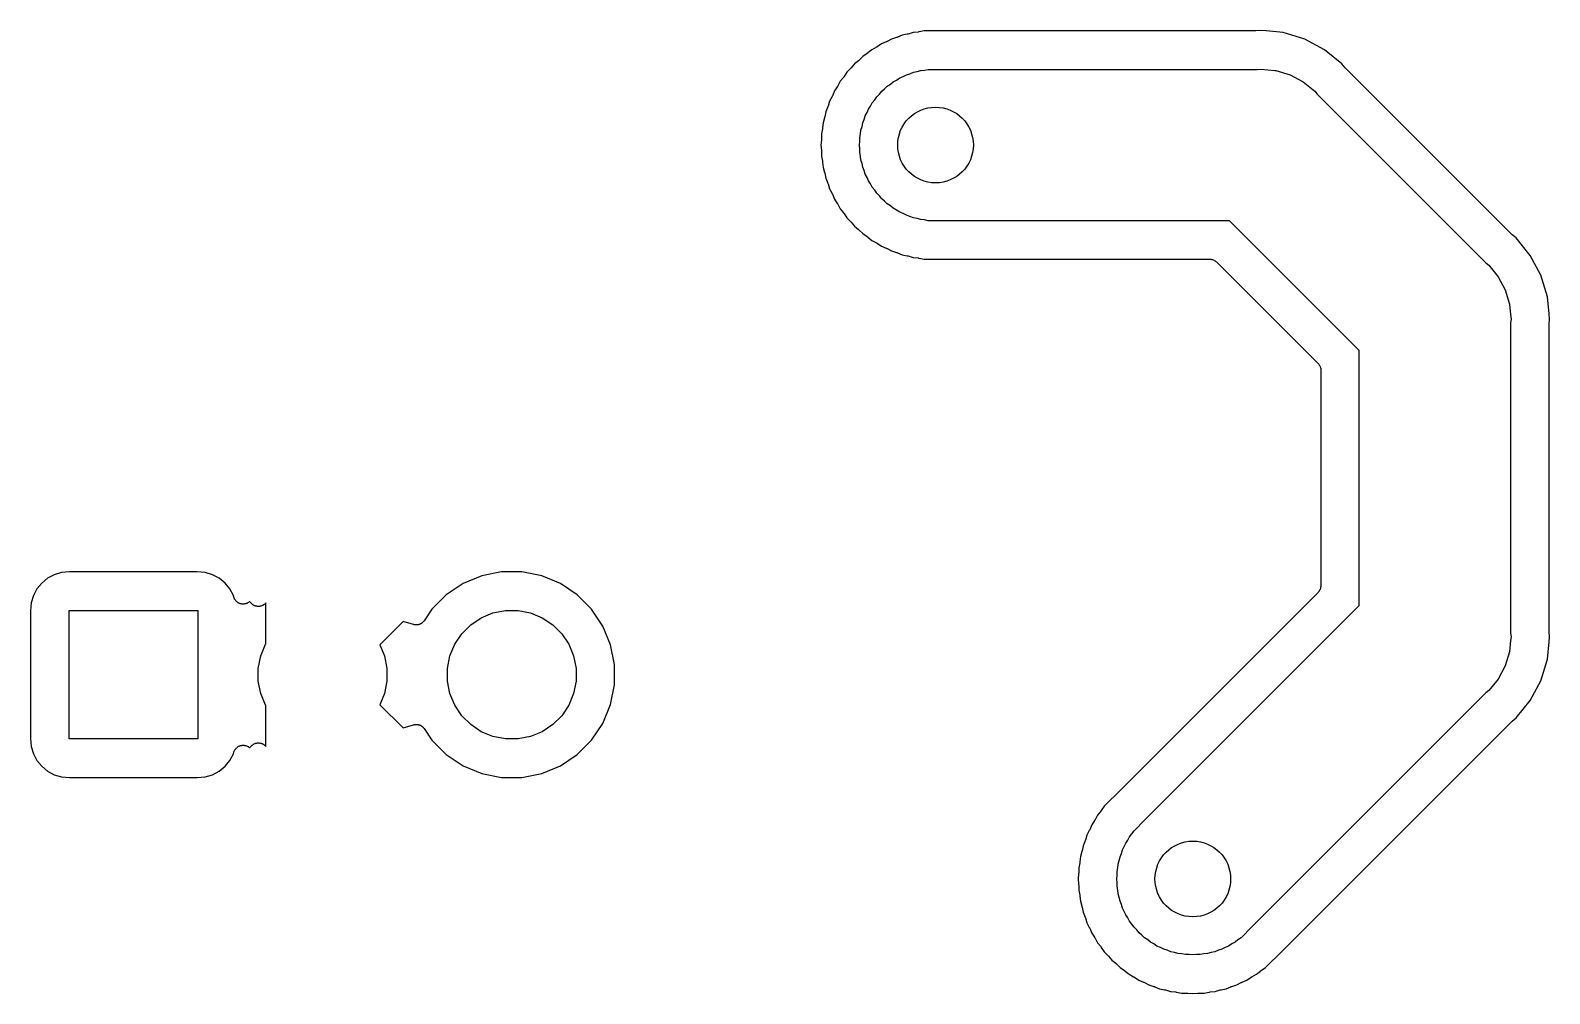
# Model space of a CAD drawing. Extents: x 60.5 to 144.4, y -115.5 to -60.5.
# Drawn here: x 82.74 to 102.81, y -99.22 to -86.48 of the extents above; entities that cross this region are included whole.
import ezdxf

# ---------------------------------------------------------------- set-up
doc = ezdxf.new("R2010")
doc.units = 0
doc.header["$MEASUREMENT"] = 0
doc.layers.add('BLACK', color=7, linetype='CONTINUOUS')

msp = doc.modelspace()

# ---------------------------------------------------------------- linework, layer by layer
at = {"layer": 'BLACK', "linetype": 'CONTINUOUS'}
for p, q in [((94.4044, -86.5138), (94.3391, -86.5336)), ((94.4723, -86.5071), (94.4044, -86.5138)), ((94.4775, -86.5061), (94.4723, -86.5071)), ((94.4828, -86.5056), (94.4775, -86.5061)), ((94.4846, -86.5053), (94.4828, -86.5056)), ((94.5515, -86.492), (94.4846, -86.5053)), ((98.9197, -86.492), (94.5515, -86.492)), ((98.925, -86.4915), (98.9197, -86.492)), ((98.9304, -86.4915), (98.925, -86.4915)), ((98.9321, -86.4914), (98.9304, -86.4915)), ((99, -86.4847), (98.9321, -86.4914)), ((99.0679, -86.4914), (99, -86.4847)), ((99.2956, -86.5138), (99.0679, -86.4914)), ((99.0679, -86.4914), (99.0679, -86.4914)), ((99.5799, -86.6), (99.2956, -86.5138)), ((93.9183, -86.7079), (93.8581, -86.7401)), ((93.9227, -86.705), (93.9183, -86.7079)), ((93.9275, -86.7025), (93.9227, -86.705)), ((93.929, -86.7015), (93.9275, -86.7025)), ((93.9857, -86.6636), (93.929, -86.7015)), ((94.0487, -86.6375), (93.9857, -86.6636)), ((94.0534, -86.635), (94.0487, -86.6375)), ((94.0584, -86.633), (94.0534, -86.635)), ((94.06, -86.6322), (94.0584, -86.633)), ((94.1201, -86.6), (94.06, -86.6322)), ((94.1854, -86.5803), (94.1201, -86.6)), ((94.1903, -86.5782), (94.1854, -86.5803)), ((94.1955, -86.5767), (94.1903, -86.5782)), ((94.1971, -86.5761), (94.1955, -86.5767)), ((94.2601, -86.55), (94.1971, -86.5761)), ((94.327, -86.5366), (94.2601, -86.55)), ((94.3321, -86.5351), (94.327, -86.5366)), ((94.3374, -86.5341), (94.3321, -86.5351)), ((94.3391, -86.5336), (94.3374, -86.5341)), ((99.8419, -86.7401), (99.5799, -86.6)), ((93.6285, -86.9285), (93.5853, -86.9812)), ((93.6812, -86.8853), (93.6285, -86.9285)), ((93.685, -86.8815), (93.6812, -86.8853)), ((93.6892, -86.8781), (93.685, -86.8815)), ((93.6905, -86.8769), (93.6892, -86.8781)), ((93.7387, -86.8287), (93.6905, -86.8769)), ((93.7954, -86.7908), (93.7387, -86.8287)), ((93.7995, -86.7874), (93.7954, -86.7908)), ((93.804, -86.7845), (93.7995, -86.7874)), ((93.8054, -86.7833), (93.804, -86.7845)), ((93.8581, -86.7401), (93.8054, -86.7833)), ((100.071, -86.9285), (99.8419, -86.7401)), ((100.115, -86.9813), (100.071, -86.9285)), ((93.4833, -87.1054), (93.4401, -87.1581)), ((93.4863, -87.101), (93.4833, -87.1054)), ((93.4898, -87.0969), (93.4863, -87.101)), ((93.4908, -87.0954), (93.4898, -87.0969)), ((93.5287, -87.0387), (93.4908, -87.0954)), ((93.5769, -86.9905), (93.5287, -87.0387)), ((93.5803, -86.9863), (93.5769, -86.9905)), ((93.5841, -86.9826), (93.5803, -86.9863)), ((93.5853, -86.9812), (93.5841, -86.9826)), ((94.1853, -87.1412), (94.2263, -87.1138)), ((94.2263, -87.1138), (94.2719, -87.0949)), ((94.2719, -87.0949), (94.3155, -87.0717)), ((94.3155, -87.0717), (94.3627, -87.0573)), ((94.3627, -87.0573), (94.4083, -87.0384)), ((94.4083, -87.0384), (94.4567, -87.0288)), ((94.4567, -87.0288), (94.504, -87.0145)), ((94.504, -87.0145), (94.5531, -87.0096)), ((94.5531, -87.0096), (94.6015, -87)), ((94.6015, -87), (98.9509, -87)), ((98.9509, -87), (99, -86.9952)), ((99, -86.9952), (99.1853, -87.0134)), ((99.1853, -87.0134), (99.196, -87.0145)), ((99.196, -87.0145), (99.3845, -87.0717)), ((99.3845, -87.0717), (99.5583, -87.1645)), ((100.119, -86.985), (100.115, -86.9813)), ((100.122, -86.9892), (100.119, -86.985)), ((100.123, -86.9905), (100.122, -86.9892)), ((102.31, -89.1769), (100.123, -86.9905)), ((93.3636, -87.2857), (93.3375, -87.3487)), ((93.4015, -87.229), (93.3636, -87.2857)), ((93.404, -87.2243), (93.4015, -87.229)), ((93.4071, -87.2199), (93.404, -87.2243)), ((93.4079, -87.2183), (93.4071, -87.2199)), ((93.4401, -87.1581), (93.4079, -87.2183)), ((93.9232, -87.3625), (93.9582, -87.3276)), ((93.9582, -87.3276), (93.9895, -87.2895)), ((93.9895, -87.2895), (94.0276, -87.2582)), ((94.0276, -87.2582), (94.0625, -87.2232)), ((94.0625, -87.2232), (94.1036, -87.1958)), ((94.1036, -87.1958), (94.1417, -87.1645)), ((94.1417, -87.1645), (94.1853, -87.1412)), ((99.5583, -87.1645), (99.7105, -87.2895)), ((99.7105, -87.2895), (99.7418, -87.3276)), ((99.7418, -87.3276), (101.972, -89.5582)), ((93.2761, -87.4971), (93.25, -87.5601)), ((93.2776, -87.492), (93.2761, -87.4971)), ((93.2797, -87.4871), (93.2776, -87.492)), ((93.2803, -87.4854), (93.2797, -87.4871)), ((93.3, -87.4201), (93.2803, -87.4854)), ((93.3322, -87.36), (93.3, -87.4201)), ((93.3342, -87.355), (93.3322, -87.36)), ((93.3368, -87.3503), (93.3342, -87.355)), ((93.3375, -87.3487), (93.3368, -87.3503)), ((93.7949, -87.5719), (93.8138, -87.5263)), ((93.8138, -87.5263), (93.8412, -87.4853)), ((93.8412, -87.4853), (93.8645, -87.4417)), ((93.8645, -87.4417), (93.8958, -87.4036)), ((93.8958, -87.4036), (93.9232, -87.3625)), ((93.2138, -87.7044), (93.2071, -87.7723)), ((93.2336, -87.6391), (93.2138, -87.7044)), ((93.2347, -87.6339), (93.2336, -87.6391)), ((93.2363, -87.6288), (93.2347, -87.6339)), ((93.2366, -87.627), (93.2363, -87.6288)), ((93.25, -87.5601), (93.2366, -87.627)), ((93.7288, -87.7567), (93.7384, -87.7083)), ((93.7384, -87.7083), (93.7573, -87.6627)), ((93.7573, -87.6627), (93.7717, -87.6155)), ((93.7717, -87.6155), (93.7949, -87.5719)), ((93.1914, -87.9321), (93.1847, -88)), ((93.192, -87.9215), (93.1914, -87.9268)), ((93.1914, -87.9268), (93.1914, -87.9321)), ((93.2053, -87.7846), (93.192, -87.8515)), ((93.192, -87.8515), (93.192, -87.9197)), ((93.192, -87.9197), (93.192, -87.9215)), ((93.2058, -87.7793), (93.2053, -87.7846)), ((93.2069, -87.774), (93.2058, -87.7793)), ((93.2071, -87.7723), (93.2069, -87.774)), ((93.7, -87.9015), (93.7096, -87.8531)), ((93.7, -87.9509), (93.7, -87.9015)), ((93.7096, -87.8531), (93.7145, -87.804)), ((93.7145, -87.804), (93.7288, -87.7567)), ((93.1847, -88), (93.1914, -88.0679)), ((93.1914, -88.0679), (93.1915, -88.0696)), ((93.1915, -88.0696), (93.1915, -88.075)), ((93.1915, -88.075), (93.192, -88.0803)), ((93.192, -88.0803), (93.192, -88.1485)), ((93.6952, -88), (93.7, -87.9509)), ((93.7, -88.0491), (93.6952, -88)), ((93.7, -88.0985), (93.7, -88.0491)), ((93.7096, -88.1469), (93.7, -88.0985)), ((93.192, -88.1485), (93.2053, -88.2154)), ((93.2053, -88.2154), (93.2056, -88.2172)), ((93.2056, -88.2172), (93.2061, -88.2225)), ((93.2061, -88.2225), (93.2071, -88.2277)), ((93.2071, -88.2277), (93.2138, -88.2956)), ((93.2138, -88.2956), (93.2336, -88.3609)), ((93.7145, -88.196), (93.7096, -88.1469)), ((93.7288, -88.2433), (93.7145, -88.196)), ((93.7384, -88.2917), (93.7288, -88.2433)), ((93.7573, -88.3373), (93.7384, -88.2917)), ((93.2336, -88.3609), (93.2341, -88.3626)), ((93.2341, -88.3626), (93.2351, -88.3678)), ((93.2351, -88.3678), (93.2366, -88.373)), ((93.2366, -88.373), (93.25, -88.4399)), ((93.25, -88.4399), (93.2761, -88.5029)), ((93.2761, -88.5029), (93.2767, -88.5045)), ((93.2767, -88.5045), (93.2782, -88.5097)), ((93.2782, -88.5097), (93.2803, -88.5146)), ((93.2803, -88.5146), (93.3, -88.5799)), ((93.7717, -88.3845), (93.7573, -88.3373)), ((93.7949, -88.4281), (93.7717, -88.3845)), ((93.8138, -88.4737), (93.7949, -88.4281)), ((93.8412, -88.5147), (93.8138, -88.4737)), ((93.8645, -88.5583), (93.8412, -88.5147)), ((93.3, -88.5799), (93.3322, -88.64)), ((93.3322, -88.64), (93.333, -88.6416)), ((93.333, -88.6416), (93.335, -88.6466)), ((93.335, -88.6466), (93.3375, -88.6513)), ((93.3375, -88.6513), (93.3636, -88.7143)), ((93.3636, -88.7143), (93.4015, -88.771)), ((93.8958, -88.5964), (93.8645, -88.5583)), ((93.9232, -88.6375), (93.8958, -88.5964)), ((93.9582, -88.6724), (93.9232, -88.6375)), ((93.9895, -88.7105), (93.9582, -88.6724)), ((94.0276, -88.7418), (93.9895, -88.7105)), ((93.4015, -88.771), (93.4025, -88.7725)), ((93.4025, -88.7725), (93.405, -88.7773)), ((93.405, -88.7773), (93.4079, -88.7817)), ((93.4079, -88.7817), (93.4401, -88.8419)), ((93.4401, -88.8419), (93.4833, -88.8946)), ((93.4833, -88.8946), (93.4845, -88.896)), ((93.4845, -88.896), (93.4874, -88.9005)), ((93.4874, -88.9005), (93.4908, -88.9046)), ((93.4908, -88.9046), (93.5287, -88.9613)), ((94.0625, -88.7768), (94.0276, -88.7418)), ((94.1036, -88.8042), (94.0625, -88.7768)), ((94.1417, -88.8355), (94.1036, -88.8042)), ((94.1853, -88.8588), (94.1417, -88.8355)), ((94.2263, -88.8862), (94.1853, -88.8588)), ((94.2719, -88.9051), (94.2263, -88.8862)), ((94.3155, -88.9283), (94.2719, -88.9051)), ((94.3627, -88.9427), (94.3155, -88.9283)), ((93.5287, -88.9613), (93.5769, -89.0095)), ((93.5769, -89.0095), (93.5781, -89.0108)), ((93.5781, -89.0108), (93.5815, -89.015)), ((93.5815, -89.015), (93.5853, -89.0188)), ((93.5853, -89.0188), (93.6285, -89.0715)), ((93.6285, -89.0715), (93.6812, -89.1147)), ((93.6812, -89.1147), (93.6826, -89.1159)), ((93.6826, -89.1159), (93.6863, -89.1197)), ((93.6863, -89.1197), (93.6905, -89.1231)), ((93.6905, -89.1231), (93.7387, -89.1713)), ((94.4083, -88.9616), (94.3627, -88.9427)), ((94.4567, -88.9712), (94.4083, -88.9616)), ((94.504, -88.9855), (94.4567, -88.9712)), ((94.5531, -88.9904), (94.504, -88.9855)), ((94.6015, -89), (94.5531, -88.9904)), ((98.5858, -89), (94.6015, -89)), ((100.3, -90.7142), (98.5858, -89)), ((93.7387, -89.1713), (93.7954, -89.2092)), ((93.7954, -89.2092), (93.7969, -89.2102)), ((93.7969, -89.2102), (93.801, -89.2137)), ((93.801, -89.2137), (93.8054, -89.2167)), ((93.8054, -89.2167), (93.8581, -89.2599)), ((93.8581, -89.2599), (93.9183, -89.2921)), ((93.9183, -89.2921), (93.9199, -89.2929)), ((93.9199, -89.2929), (93.9243, -89.296)), ((93.9243, -89.296), (93.929, -89.2985)), ((93.929, -89.2985), (93.9857, -89.3364)), ((93.9857, -89.3364), (94.0487, -89.3625)), ((102.314, -89.1803), (102.31, -89.1769)), ((102.317, -89.1841), (102.314, -89.1803)), ((102.319, -89.1853), (102.317, -89.1841)), ((102.371, -89.2285), (102.319, -89.1853)), ((102.56, -89.4581), (102.371, -89.2285)), ((94.0487, -89.3625), (94.0503, -89.3632)), ((94.0503, -89.3632), (94.055, -89.3658)), ((94.055, -89.3658), (94.06, -89.3678)), ((94.06, -89.3678), (94.1201, -89.4)), ((94.1201, -89.4), (94.1854, -89.4197)), ((94.1854, -89.4197), (94.1871, -89.4203)), ((94.1871, -89.4203), (94.192, -89.4224)), ((94.192, -89.4224), (94.1971, -89.4239)), ((94.1971, -89.4239), (94.2601, -89.45)), ((94.2601, -89.45), (94.327, -89.4634)), ((94.327, -89.4634), (94.3288, -89.4637)), ((94.3288, -89.4637), (94.3339, -89.4653)), ((94.3339, -89.4653), (94.3391, -89.4664)), ((94.3391, -89.4664), (94.4044, -89.4862)), ((94.4044, -89.4862), (94.4723, -89.4929)), ((94.4723, -89.4929), (94.474, -89.4931)), ((94.474, -89.4931), (94.4793, -89.4942)), ((94.4793, -89.4942), (94.4846, -89.4947)), ((94.4846, -89.4947), (94.5515, -89.508)), ((94.5515, -89.508), (98.3228, -89.508)), ((98.3228, -89.508), (98.3232, -89.508)), ((98.3232, -89.508), (98.3232, -89.508)), ((98.3232, -89.508), (98.3232, -89.508)), ((98.3232, -89.508), (98.3245, -89.508)), ((98.3245, -89.508), (98.3362, -89.5093)), ((98.3362, -89.5093), (98.3479, -89.5105)), ((98.3479, -89.5105), (98.3485, -89.5107)), ((98.3485, -89.5107), (98.3492, -89.5108)), ((98.3492, -89.5108), (98.3604, -89.5143)), ((98.3604, -89.5143), (98.3716, -89.5178)), ((98.3716, -89.5178), (98.3722, -89.5181)), ((98.3722, -89.5181), (98.3728, -89.5183)), ((98.3728, -89.5183), (98.3831, -89.5239)), ((98.3831, -89.5239), (98.3934, -89.5295)), ((98.3934, -89.5295), (98.3939, -89.5299)), ((98.3939, -89.5299), (98.3945, -89.5302)), ((98.3945, -89.5302), (98.4035, -89.5377)), ((98.4035, -89.5377), (98.4126, -89.5452)), ((102.7, -89.7201), (102.56, -89.4581)), ((98.4126, -89.5452), (99.7548, -90.8874)), ((101.972, -89.5582), (102.011, -89.5895)), ((102.011, -89.5895), (102.135, -89.7417)), ((102.786, -90.0044), (102.7, -89.7201)), ((102.135, -89.7417), (102.228, -89.9155)), ((102.228, -89.9155), (102.286, -90.104)), ((102.286, -90.104), (102.299, -90.2383)), ((102.809, -90.2321), (102.786, -90.0044)), ((102.299, -90.2383), (102.305, -90.3)), ((102.305, -90.3), (102.3, -90.3491)), ((102.815, -90.3), (102.809, -90.2321)), ((102.809, -90.3679), (102.815, -90.3)), ((102.3, -90.3491), (102.3, -94.4509)), ((102.808, -90.3785), (102.809, -90.3732)), ((102.808, -90.3803), (102.808, -90.3785)), ((102.808, -94.4197), (102.808, -90.3803)), ((102.809, -90.3732), (102.809, -90.3679)), ((100.3, -94.0858), (100.3, -90.7142)), ((99.7548, -90.8874), (99.7551, -90.8877)), ((99.7551, -90.8877), (99.7551, -90.8878)), ((99.7551, -90.8878), (99.7551, -90.8878)), ((99.7551, -90.8878), (99.756, -90.8887)), ((99.756, -90.8887), (99.7634, -90.8979)), ((99.7634, -90.8979), (99.7708, -90.907)), ((99.7708, -90.907), (99.7711, -90.9076)), ((99.7711, -90.9076), (99.7715, -90.9081)), ((99.7715, -90.9081), (99.7769, -90.9185)), ((99.7769, -90.9185), (99.7824, -90.9288)), ((99.7824, -90.9288), (99.7826, -90.9295)), ((99.7826, -90.9295), (99.7829, -90.9301)), ((99.7829, -90.9301), (99.7862, -90.9413)), ((99.7862, -90.9413), (99.7896, -90.9526)), ((99.7896, -90.9526), (99.7896, -90.9532)), ((99.7896, -90.9532), (99.7898, -90.9539)), ((99.7898, -90.9539), (99.7909, -90.9655)), ((99.7909, -90.9655), (99.792, -90.9772)), ((99.792, -90.9772), (99.792, -93.8228)), ((82.9664, -93.7256), (82.8891, -93.7891)), ((83.0547, -93.6784), (82.9664, -93.7256)), ((83.1504, -93.6494), (83.0547, -93.6784)), ((83.2562, -93.6389), (83.1504, -93.6494)), ((84.9438, -93.6389), (83.2562, -93.6389)), ((85.0496, -93.6493), (84.9438, -93.6389)), ((85.1453, -93.6784), (85.0496, -93.6493)), ((85.2336, -93.7256), (85.1453, -93.6784)), ((85.3109, -93.7891), (85.2336, -93.7256)), ((88.7039, -93.6942), (88.4567, -93.7966)), ((88.9663, -93.642), (88.7039, -93.6942)), ((89.2338, -93.642), (88.9663, -93.642)), ((89.4961, -93.6942), (89.2338, -93.642)), ((89.7433, -93.7966), (89.4961, -93.6942)), ((82.7784, -93.9547), (82.7493, -94.0504)), ((82.8256, -93.8664), (82.7784, -93.9547)), ((82.8891, -93.7891), (82.8256, -93.8664)), ((85.3744, -93.8664), (85.3109, -93.7891)), ((85.4216, -93.9547), (85.3744, -93.8664)), ((85.4285, -93.9774), (85.4216, -93.9547)), ((88.2343, -93.9452), (88.0452, -94.1343)), ((88.4567, -93.7966), (88.2343, -93.9452)), ((89.9657, -93.9452), (89.7433, -93.7966)), ((90.1548, -94.1343), (89.9657, -93.9452)), ((99.7548, -93.9126), (97.1476, -96.5198)), ((99.7622, -93.9035), (99.7548, -93.9126)), ((99.7698, -93.8945), (99.7622, -93.9035)), ((99.7701, -93.8939), (99.7698, -93.8945)), ((99.7705, -93.8934), (99.7701, -93.8939)), ((99.7761, -93.8831), (99.7705, -93.8934)), ((99.7817, -93.8728), (99.7761, -93.8831)), ((99.7819, -93.8722), (99.7817, -93.8728)), ((99.7822, -93.8716), (99.7819, -93.8722)), ((99.7857, -93.8603), (99.7822, -93.8716)), ((99.7892, -93.8492), (99.7857, -93.8603)), ((99.7893, -93.8485), (99.7892, -93.8492)), ((99.7895, -93.8479), (99.7893, -93.8485)), ((99.7907, -93.8362), (99.7895, -93.8479)), ((99.792, -93.8245), (99.7907, -93.8362)), ((99.792, -93.8228), (99.792, -93.8232)), ((99.792, -93.8232), (99.792, -93.8232)), ((99.792, -93.8232), (99.792, -93.8232)), ((99.792, -93.8232), (99.792, -93.8245)), ((82.7493, -94.0504), (82.7389, -94.1562)), ((82.7389, -94.1562), (82.7389, -95.8438)), ((83.25, -95.85), (83.25, -94.15)), ((83.25, -94.15), (84.95, -94.15)), ((84.95, -94.15), (84.95, -95.85)), ((85.4308, -93.9829), (85.4285, -93.9774)), ((85.4325, -93.9885), (85.4308, -93.9829)), ((85.4355, -93.9943), (85.4325, -93.9885)), ((85.438, -94.0003), (85.4355, -93.9943)), ((85.4413, -94.0052), (85.438, -94.0003)), ((85.444, -94.0105), (85.4413, -94.0052)), ((85.4481, -94.0155), (85.444, -94.0105)), ((85.4517, -94.021), (85.4481, -94.0155)), ((85.4559, -94.0251), (85.4517, -94.021)), ((85.4596, -94.0297), (85.4559, -94.0251)), ((85.4646, -94.0339), (85.4596, -94.0297)), ((85.4692, -94.0385), (85.4646, -94.0339)), ((85.4741, -94.0418), (85.4692, -94.0385)), ((85.4787, -94.0456), (85.4741, -94.0418)), ((85.4844, -94.0487), (85.4787, -94.0456)), ((85.4898, -94.0524), (85.4844, -94.0487)), ((85.4952, -94.0546), (85.4898, -94.0524)), ((85.5004, -94.0575), (85.4952, -94.0546)), ((85.5066, -94.0594), (85.5004, -94.0575)), ((85.5126, -94.0619), (85.5066, -94.0594)), ((85.5184, -94.0631), (85.5126, -94.0619)), ((85.5241, -94.0649), (85.5184, -94.0631)), ((85.5305, -94.0656), (85.5241, -94.0649)), ((85.5369, -94.0669), (85.5305, -94.0656)), ((85.5428, -94.0669), (85.5369, -94.0669)), ((85.5487, -94.0676), (85.5428, -94.0669)), ((85.5552, -94.067), (85.5487, -94.0676)), ((85.5617, -94.067), (85.5552, -94.067)), ((85.5675, -94.0659), (85.5617, -94.067)), ((85.5734, -94.0654), (85.5675, -94.0659)), ((85.5797, -94.0636), (85.5734, -94.0654)), ((85.5861, -94.0623), (85.5797, -94.0636)), ((85.5915, -94.0601), (85.5861, -94.0623)), ((85.5972, -94.0585), (85.5915, -94.0601)), ((85.603, -94.0555), (85.5972, -94.0585)), ((85.609, -94.053), (85.603, -94.0555)), ((85.614, -94.0498), (85.609, -94.053)), ((85.6192, -94.0471), (85.614, -94.0498)), ((85.6243, -94.043), (85.6192, -94.0471)), ((85.6297, -94.0394), (85.6243, -94.043)), ((85.634, -94.0353), (85.6297, -94.0394)), ((85.6347, -94.0347), (85.634, -94.0353)), ((85.6614, -94.0614), (85.6347, -94.0347)), ((85.6656, -94.0648), (85.6614, -94.0614)), ((85.6694, -94.0687), (85.6656, -94.0648)), ((85.6752, -94.0727), (85.6694, -94.0687)), ((85.6806, -94.0771), (85.6752, -94.0727)), ((85.6853, -94.0797), (85.6806, -94.0771)), ((85.6898, -94.0828), (85.6853, -94.0797)), ((85.6962, -94.0855), (85.6898, -94.0828)), ((85.7024, -94.0888), (85.6962, -94.0855)), ((85.7076, -94.0904), (85.7024, -94.0888)), ((85.7126, -94.0926), (85.7076, -94.0904)), ((85.7194, -94.0941), (85.7126, -94.0926)), ((85.7261, -94.0961), (85.7194, -94.0941)), ((85.7315, -94.0966), (85.7261, -94.0961)), ((85.7368, -94.0978), (85.7315, -94.0966)), ((85.7438, -94.0979), (85.7368, -94.0978)), ((85.7508, -94.0986), (85.7438, -94.0979)), ((85.7562, -94.0981), (85.7508, -94.0986)), ((85.7616, -94.0982), (85.7562, -94.0981)), ((85.7685, -94.0969), (85.7616, -94.0982)), ((85.7754, -94.0963), (85.7685, -94.0969)), ((85.7806, -94.0947), (85.7754, -94.0963)), ((85.786, -94.0937), (85.7806, -94.0947)), ((85.7925, -94.0912), (85.786, -94.0937)), ((85.7992, -94.0892), (85.7925, -94.0912)), ((85.804, -94.0867), (85.7992, -94.0892)), ((85.809, -94.0847), (85.804, -94.0867)), ((85.8149, -94.0809), (85.809, -94.0847)), ((85.8211, -94.0776), (85.8149, -94.0809)), ((85.8253, -94.0742), (85.8211, -94.0776)), ((85.8299, -94.0713), (85.8253, -94.0742)), ((85.8349, -94.0664), (85.8299, -94.0713)), ((85.8404, -94.062), (85.8349, -94.0664)), ((85.8439, -94.0579), (85.8404, -94.062)), ((85.8478, -94.0541), (85.8439, -94.0579)), ((85.85, -94.0509), (85.8478, -94.0541)), ((85.85, -94.5925), (85.85, -94.0509)), ((88.0452, -94.1343), (87.9432, -94.287)), ((88.8521, -94.1827), (89.0163, -94.15)), ((89.0163, -94.15), (89.1837, -94.15)), ((89.1837, -94.15), (89.3479, -94.1827)), ((90.3034, -94.3567), (90.1548, -94.1343)), ((97.4625, -96.9232), (100.3, -94.0858)), ((87.6639, -94.2953), (87.3558, -94.6034)), ((87.7998, -94.3377), (87.6639, -94.2953)), ((87.8058, -94.3389), (87.7998, -94.3377)), ((87.8117, -94.3407), (87.8058, -94.3389)), ((87.8179, -94.3414), (87.8117, -94.3407)), ((87.8241, -94.3427), (87.8179, -94.3414)), ((87.8302, -94.3427), (87.8241, -94.3427)), ((87.8364, -94.3434), (87.8302, -94.3427)), ((87.8426, -94.3429), (87.8364, -94.3434)), ((87.8488, -94.3429), (87.8426, -94.3429)), ((87.8549, -94.3418), (87.8488, -94.3429)), ((87.8611, -94.3412), (87.8549, -94.3418)), ((87.8671, -94.3395), (87.8611, -94.3412)), ((87.8732, -94.3383), (87.8671, -94.3395)), ((87.8789, -94.336), (87.8732, -94.3383)), ((87.8849, -94.3343), (87.8789, -94.336)), ((87.8904, -94.3314), (87.8849, -94.3343)), ((87.8962, -94.3291), (87.8904, -94.3314)), ((87.9014, -94.3257), (87.8962, -94.3291)), ((87.9068, -94.3229), (87.9014, -94.3257)), ((87.9117, -94.319), (87.9068, -94.3229)), ((87.917, -94.3155), (87.9117, -94.319)), ((87.9214, -94.3112), (87.917, -94.3155)), ((87.9262, -94.3074), (87.9214, -94.3112)), ((87.9302, -94.3026), (87.9262, -94.3074)), ((87.9347, -94.2982), (87.9302, -94.3026)), ((87.9382, -94.2932), (87.9347, -94.2982)), ((87.9422, -94.2884), (87.9382, -94.2932)), ((87.9432, -94.287), (87.9422, -94.2884)), ((88.4398, -94.4582), (88.5582, -94.3398)), ((88.5582, -94.3398), (88.6974, -94.2467)), ((88.6974, -94.2467), (88.8521, -94.1827)), ((89.3479, -94.1827), (89.5026, -94.2467)), ((89.5026, -94.2467), (89.6418, -94.3398)), ((89.6418, -94.3398), (89.7602, -94.4582)), ((90.4058, -94.6039), (90.3034, -94.3567)), ((88.3467, -94.5974), (88.4398, -94.4582)), ((89.7602, -94.4582), (89.8533, -94.5974)), ((102.3, -94.5491), (102.286, -94.696)), ((102.3, -94.4509), (102.305, -94.5)), ((102.305, -94.5), (102.3, -94.5491)), ((102.3, -94.5491), (102.3, -94.5491)), ((102.809, -94.425), (102.808, -94.4197)), ((102.808, -94.4304), (102.809, -94.425)), ((102.809, -94.4321), (102.808, -94.4304)), ((102.815, -94.5), (102.809, -94.4321)), ((102.809, -94.5679), (102.815, -94.5)), ((85.75, -94.9163), (85.7827, -94.7521)), ((85.7827, -94.7521), (85.8467, -94.5974)), ((85.8467, -94.5974), (85.85, -94.5925)), ((87.3558, -94.6034), (87.4173, -94.7521)), ((87.4173, -94.7521), (87.45, -94.9163)), ((88.25, -94.9163), (88.2827, -94.7521)), ((88.2827, -94.7521), (88.3467, -94.5974)), ((89.8533, -94.5974), (89.9173, -94.7521)), ((89.9173, -94.7521), (89.95, -94.9163)), ((90.458, -94.8662), (90.4058, -94.6039)), ((102.286, -94.696), (102.228, -94.8845)), ((102.786, -94.7956), (102.809, -94.5679)), ((102.809, -94.5679), (102.809, -94.5679)), ((85.75, -95.0837), (85.75, -94.9163)), ((87.45, -94.9163), (87.45, -95.0837)), ((88.25, -95.0837), (88.25, -94.9163)), ((89.95, -94.9163), (89.95, -95.0837)), ((90.458, -95.1337), (90.458, -94.8662)), ((102.228, -94.8845), (102.135, -95.0583)), ((102.7, -95.0799), (102.786, -94.7956)), ((85.7827, -95.2479), (85.75, -95.0837)), ((87.45, -95.0837), (87.4173, -95.2479)), ((88.2827, -95.2479), (88.25, -95.0837)), ((89.95, -95.0837), (89.9173, -95.2479)), ((90.4058, -95.3961), (90.458, -95.1337)), ((102.135, -95.0583), (102.011, -95.2105)), ((102.56, -95.3419), (102.7, -95.0799)), ((85.8467, -95.4026), (85.7827, -95.2479)), ((87.4173, -95.2479), (87.3558, -95.3966)), ((88.3467, -95.4026), (88.2827, -95.2479)), ((89.9173, -95.2479), (89.8533, -95.4026)), ((101.972, -95.2418), (98.8768, -98.3375)), ((102.011, -95.2105), (101.972, -95.2418)), ((102.371, -95.5715), (102.56, -95.3419)), ((85.85, -95.4075), (85.8467, -95.4026)), ((85.85, -95.9489), (85.85, -95.4075)), ((87.3558, -95.3966), (87.6639, -95.7047)), ((88.4398, -95.5418), (88.3467, -95.4026)), ((88.5582, -95.6602), (88.4398, -95.5418)), ((89.7602, -95.5418), (89.6418, -95.6602)), ((89.8533, -95.4026), (89.7602, -95.5418)), ((90.3034, -95.6433), (90.4058, -95.3961)), ((87.6639, -95.7047), (87.7998, -95.6623)), ((87.7998, -95.6623), (87.8015, -95.6618)), ((87.8015, -95.6618), (87.8075, -95.6607)), ((87.8075, -95.6607), (87.8135, -95.6589)), ((87.8135, -95.6589), (87.8197, -95.6583)), ((87.8197, -95.6583), (87.8258, -95.6571)), ((87.8258, -95.6571), (87.832, -95.6572)), ((87.832, -95.6572), (87.8381, -95.6566)), ((87.8381, -95.6566), (87.8444, -95.6572)), ((87.8444, -95.6572), (87.8506, -95.6573)), ((87.8506, -95.6573), (87.8567, -95.6585)), ((87.8567, -95.6585), (87.8628, -95.6591)), ((87.8628, -95.6591), (87.8688, -95.661)), ((87.8688, -95.661), (87.8749, -95.6622)), ((87.8749, -95.6622), (87.8806, -95.6646)), ((87.8806, -95.6646), (87.8865, -95.6664)), ((87.8865, -95.6664), (87.892, -95.6693)), ((87.892, -95.6693), (87.8978, -95.6718)), ((87.8978, -95.6718), (87.9029, -95.6752)), ((87.9029, -95.6752), (87.9083, -95.6781)), ((87.9083, -95.6781), (87.9132, -95.6821)), ((87.9132, -95.6821), (87.9183, -95.6856)), ((87.9183, -95.6856), (87.9227, -95.6899)), ((87.9227, -95.6899), (87.9275, -95.6939)), ((87.9275, -95.6939), (87.9314, -95.6987)), ((87.9314, -95.6987), (87.9358, -95.7031)), ((87.9358, -95.7031), (87.9393, -95.7083)), ((87.9393, -95.7083), (87.9432, -95.713)), ((87.9432, -95.713), (88.0452, -95.8657)), ((88.6974, -95.7533), (88.5582, -95.6602)), ((88.8521, -95.8173), (88.6974, -95.7533)), ((89.5026, -95.7533), (89.3479, -95.8173)), ((89.6418, -95.6602), (89.5026, -95.7533)), ((90.1548, -95.8657), (90.3034, -95.6433)), ((99.2802, -98.6524), (102.31, -95.6231)), ((102.31, -95.6231), (102.311, -95.6219)), ((102.311, -95.6219), (102.315, -95.6185)), ((102.315, -95.6185), (102.319, -95.6147)), ((102.319, -95.6147), (102.371, -95.5715)), ((82.7389, -95.8438), (82.7493, -95.9496)), ((82.7493, -95.9496), (82.7784, -96.0453)), ((84.95, -95.85), (83.25, -95.85)), ((85.4659, -95.9649), (85.4706, -95.9604)), ((85.4706, -95.9604), (85.4755, -95.9571)), ((85.4755, -95.9571), (85.4801, -95.9534)), ((85.4801, -95.9534), (85.4859, -95.9504)), ((85.4859, -95.9504), (85.4913, -95.9468)), ((85.4913, -95.9468), (85.4968, -95.9446)), ((85.4968, -95.9446), (85.5021, -95.9419)), ((85.5021, -95.9419), (85.5083, -95.94)), ((85.5083, -95.94), (85.5143, -95.9376)), ((85.5143, -95.9376), (85.5201, -95.9365)), ((85.5201, -95.9365), (85.5258, -95.9348)), ((85.5258, -95.9348), (85.5323, -95.9342)), ((85.5323, -95.9342), (85.5387, -95.9329)), ((85.5387, -95.9329), (85.5446, -95.933)), ((85.5446, -95.933), (85.5505, -95.9324)), ((85.5505, -95.9324), (85.557, -95.9331)), ((85.557, -95.9331), (85.5635, -95.9332)), ((85.5635, -95.9332), (85.5693, -95.9343)), ((85.5693, -95.9343), (85.5751, -95.9349)), ((85.5751, -95.9349), (85.5814, -95.9369)), ((85.5814, -95.9369), (85.5878, -95.9382)), ((85.5878, -95.9382), (85.5932, -95.9405)), ((85.5932, -95.9405), (85.5988, -95.9422)), ((85.5988, -95.9422), (85.6046, -95.9453)), ((85.6046, -95.9453), (85.6106, -95.9478)), ((85.6106, -95.9478), (85.6155, -95.9511)), ((85.6155, -95.9511), (85.6207, -95.9539)), ((85.6207, -95.9539), (85.6257, -95.958)), ((85.6257, -95.958), (85.6311, -95.9617)), ((85.6311, -95.9617), (85.6347, -95.9653)), ((85.6347, -95.9653), (85.6614, -95.9386)), ((85.6614, -95.9386), (85.6627, -95.9374)), ((85.6627, -95.9374), (85.6669, -95.934)), ((85.6669, -95.934), (85.6707, -95.9301)), ((85.6707, -95.9301), (85.6766, -95.9263)), ((85.6766, -95.9263), (85.682, -95.9219)), ((85.682, -95.9219), (85.6869, -95.9194)), ((85.6869, -95.9194), (85.6914, -95.9164)), ((85.6914, -95.9164), (85.6978, -95.9137)), ((85.6978, -95.9137), (85.704, -95.9105)), ((85.704, -95.9105), (85.7093, -95.909)), ((85.7093, -95.909), (85.7143, -95.9069)), ((85.7143, -95.9069), (85.7211, -95.9055)), ((85.7211, -95.9055), (85.7278, -95.9036)), ((85.7278, -95.9036), (85.7332, -95.9031)), ((85.7332, -95.9031), (85.7386, -95.902)), ((85.7386, -95.902), (85.7456, -95.902)), ((85.7456, -95.902), (85.7525, -95.9014)), ((85.7525, -95.9014), (85.7579, -95.902)), ((85.7579, -95.902), (85.7634, -95.902)), ((85.7634, -95.902), (85.7702, -95.9033)), ((85.7702, -95.9033), (85.7772, -95.9041)), ((85.7772, -95.9041), (85.7824, -95.9057)), ((85.7824, -95.9057), (85.7877, -95.9067)), ((85.7877, -95.9067), (85.7942, -95.9094)), ((85.7942, -95.9094), (85.8008, -95.9115)), ((85.8008, -95.9115), (85.8056, -95.9141)), ((85.8056, -95.9141), (85.8106, -95.9161)), ((85.8106, -95.9161), (85.8165, -95.92)), ((85.8165, -95.92), (85.8226, -95.9234)), ((85.8226, -95.9234), (85.8268, -95.9268)), ((85.8268, -95.9268), (85.8313, -95.9298)), ((85.8313, -95.9298), (85.8363, -95.9348)), ((85.8363, -95.9348), (85.8416, -95.9392)), ((85.8416, -95.9392), (85.845, -95.9434)), ((85.845, -95.9434), (85.8489, -95.9473)), ((85.8489, -95.9473), (85.85, -95.9489)), ((88.0452, -95.8657), (88.2343, -96.0548)), ((89.0163, -95.85), (88.8521, -95.8173)), ((89.1837, -95.85), (89.0163, -95.85)), ((89.3479, -95.8173), (89.1837, -95.85)), ((89.9657, -96.0548), (90.1548, -95.8657)), ((82.7784, -96.0453), (82.8256, -96.1336)), ((82.8256, -96.1336), (82.8891, -96.2109)), ((85.3109, -96.2109), (85.3744, -96.1336)), ((85.3744, -96.1336), (85.4216, -96.0453)), ((85.4216, -96.0453), (85.4285, -96.0226)), ((85.4285, -96.0226), (85.429, -96.0209)), ((85.429, -96.0209), (85.4314, -96.0155)), ((85.4314, -96.0155), (85.4331, -96.0098)), ((85.4331, -96.0098), (85.4363, -96.0041)), ((85.4363, -96.0041), (85.4388, -95.9981)), ((85.4388, -95.9981), (85.4422, -95.9932)), ((85.4422, -95.9932), (85.445, -95.9881)), ((85.445, -95.9881), (85.4492, -95.983)), ((85.4492, -95.983), (85.4529, -95.9777)), ((85.4529, -95.9777), (85.4571, -95.9736)), ((85.4571, -95.9736), (85.4609, -95.969)), ((85.4609, -95.969), (85.4659, -95.9649)), ((88.2343, -96.0548), (88.4567, -96.2034)), ((89.7433, -96.2034), (89.9657, -96.0548)), ((82.8891, -96.2109), (82.9664, -96.2744)), ((82.9664, -96.2744), (83.0547, -96.3216)), ((83.0547, -96.3216), (83.1504, -96.3506)), ((83.1504, -96.3506), (83.2562, -96.3611)), ((83.2562, -96.3611), (84.9438, -96.3611)), ((84.9438, -96.3611), (85.0496, -96.3507)), ((85.0496, -96.3507), (85.1453, -96.3216)), ((85.1453, -96.3216), (85.2336, -96.2744)), ((85.2336, -96.2744), (85.3109, -96.2109)), ((88.4567, -96.2034), (88.7039, -96.3058)), ((88.7039, -96.3058), (88.9663, -96.358)), ((88.9663, -96.358), (89.2338, -96.358)), ((89.2338, -96.358), (89.4961, -96.3058)), ((89.4961, -96.3058), (89.7433, -96.2034)), ((97.1475, -96.5199), (96.9287, -96.7387)), ((97.1476, -96.5198), (97.1475, -96.5199)), ((96.9287, -96.7387), (96.8908, -96.7954)), ((96.8015, -96.929), (96.7636, -96.9857)), ((96.804, -96.9243), (96.8015, -96.929)), ((96.8071, -96.9198), (96.804, -96.9243)), ((96.8079, -96.9183), (96.8071, -96.9198)), ((96.8401, -96.8581), (96.8079, -96.9183)), ((96.8833, -96.8054), (96.8401, -96.8581)), ((96.8863, -96.801), (96.8833, -96.8054)), ((96.8898, -96.7969), (96.8863, -96.801)), ((96.8908, -96.7954), (96.8898, -96.7969)), ((97.3232, -97.0625), (97.4625, -96.9232)), ((97.4625, -96.9232), (97.4625, -96.9232)), ((96.7, -97.1201), (96.6803, -97.1854)), ((96.7322, -97.06), (96.7, -97.1201)), ((96.7342, -97.055), (96.7322, -97.06)), ((96.7368, -97.0503), (96.7342, -97.055)), ((96.7375, -97.0487), (96.7368, -97.0503)), ((96.7636, -96.9857), (96.7375, -97.0487)), ((97.2413, -97.1853), (97.2645, -97.1417)), ((97.2645, -97.1417), (97.2958, -97.1036)), ((97.2958, -97.1036), (97.3232, -97.0625)), ((96.6336, -97.3391), (96.6138, -97.4044)), ((96.6347, -97.3339), (96.6336, -97.3391)), ((96.6363, -97.3288), (96.6347, -97.3339)), ((96.6366, -97.327), (96.6363, -97.3288)), ((96.65, -97.2601), (96.6366, -97.327)), ((96.6761, -97.1971), (96.65, -97.2601)), ((96.6776, -97.192), (96.6761, -97.1971)), ((96.6797, -97.1871), (96.6776, -97.192)), ((96.6803, -97.1854), (96.6797, -97.1871)), ((97.1384, -97.4083), (97.1573, -97.3627)), ((97.1573, -97.3627), (97.1717, -97.3155)), ((97.1717, -97.3155), (97.1949, -97.2719)), ((97.1949, -97.2719), (97.2138, -97.2263)), ((97.2138, -97.2263), (97.2413, -97.1853)), ((96.6053, -97.4846), (96.592, -97.5515)), ((96.592, -97.5515), (96.592, -97.6197)), ((96.6058, -97.4793), (96.6053, -97.4846)), ((96.6069, -97.474), (96.6058, -97.4793)), ((96.6071, -97.4722), (96.6069, -97.474)), ((96.6138, -97.4044), (96.6071, -97.4722)), ((97.1, -97.6015), (97.1096, -97.5531)), ((97.1096, -97.5531), (97.1145, -97.504)), ((97.1145, -97.504), (97.1288, -97.4567)), ((97.1288, -97.4567), (97.1384, -97.4083)), ((96.5914, -97.6321), (96.5847, -97.7)), ((96.5847, -97.7), (96.5914, -97.7679)), ((96.592, -97.6215), (96.5914, -97.6268)), ((96.5914, -97.6268), (96.5914, -97.6321)), ((96.5914, -97.7679), (96.5915, -97.7696)), ((96.5915, -97.7696), (96.5915, -97.775)), ((96.592, -97.6197), (96.592, -97.6215)), ((97.0952, -97.7), (97.1, -97.6509)), ((97.1, -97.7491), (97.0952, -97.7)), ((97.1, -97.6509), (97.1, -97.6015)), ((97.1, -97.7985), (97.1, -97.7491)), ((96.5915, -97.775), (96.592, -97.7803)), ((96.592, -97.7803), (96.592, -97.8485)), ((96.592, -97.8485), (96.6053, -97.9154)), ((96.6053, -97.9154), (96.6056, -97.9172)), ((96.6056, -97.9172), (96.6061, -97.9225)), ((96.6061, -97.9225), (96.6071, -97.9278)), ((96.6071, -97.9278), (96.6138, -97.9956)), ((97.1096, -97.8469), (97.1, -97.7985)), ((97.1145, -97.896), (97.1096, -97.8469)), ((97.1288, -97.9433), (97.1145, -97.896)), ((97.1384, -97.9917), (97.1288, -97.9433)), ((96.6138, -97.9956), (96.6336, -98.0609)), ((96.6336, -98.0609), (96.6341, -98.0626)), ((96.6341, -98.0626), (96.6351, -98.0678)), ((96.6351, -98.0678), (96.6366, -98.073)), ((96.6366, -98.073), (96.65, -98.1399)), ((96.65, -98.1399), (96.6761, -98.2029)), ((97.1573, -98.0373), (97.1384, -97.9917)), ((97.1717, -98.0845), (97.1573, -98.0373)), ((97.1949, -98.1281), (97.1717, -98.0845)), ((97.2138, -98.1737), (97.1949, -98.1281)), ((96.6761, -98.2029), (96.6767, -98.2045)), ((96.6767, -98.2045), (96.6782, -98.2097)), ((96.6782, -98.2097), (96.6803, -98.2146)), ((96.6803, -98.2146), (96.7, -98.2799)), ((96.7, -98.2799), (96.7322, -98.34)), ((96.7322, -98.34), (96.733, -98.3416)), ((96.733, -98.3416), (96.735, -98.3466)), ((96.735, -98.3466), (96.7375, -98.3513)), ((96.7375, -98.3513), (96.7636, -98.4143)), ((97.2413, -98.2147), (97.2138, -98.1737)), ((97.2645, -98.2583), (97.2413, -98.2147)), ((97.2958, -98.2964), (97.2645, -98.2583)), ((97.3232, -98.3375), (97.2958, -98.2964)), ((97.3582, -98.3724), (97.3232, -98.3375)), ((97.3895, -98.4105), (97.3582, -98.3724)), ((98.8768, -98.3375), (98.7375, -98.4768)), ((98.8768, -98.3375), (98.8768, -98.3375)), ((96.7636, -98.4143), (96.8015, -98.471)), ((96.8015, -98.471), (96.8025, -98.4725)), ((96.8025, -98.4725), (96.805, -98.4773)), ((96.805, -98.4773), (96.8079, -98.4817)), ((96.8079, -98.4817), (96.8401, -98.5419)), ((96.8401, -98.5419), (96.8833, -98.5946)), ((97.4276, -98.4418), (97.3895, -98.4105)), ((97.4625, -98.4768), (97.4276, -98.4418)), ((97.5036, -98.5042), (97.4625, -98.4768)), ((97.5417, -98.5355), (97.5036, -98.5042)), ((97.5853, -98.5587), (97.5417, -98.5355)), ((97.6263, -98.5862), (97.5853, -98.5587)), ((98.6147, -98.5587), (98.5737, -98.5862)), ((98.6583, -98.5355), (98.6147, -98.5587)), ((98.6964, -98.5042), (98.6583, -98.5355)), ((98.7375, -98.4768), (98.6964, -98.5042)), ((96.8833, -98.5946), (96.8845, -98.5959)), ((96.8845, -98.5959), (96.8874, -98.6004)), ((96.8874, -98.6004), (96.8908, -98.6046)), ((96.8908, -98.6046), (96.9287, -98.6613)), ((96.9287, -98.6613), (96.9769, -98.7095)), ((96.9769, -98.7095), (96.9781, -98.7108)), ((96.9781, -98.7108), (96.9815, -98.715)), ((96.9815, -98.715), (96.9853, -98.7188)), ((96.9853, -98.7188), (97.0285, -98.7715)), ((97.0285, -98.7715), (97.0812, -98.8147)), ((97.6719, -98.6051), (97.6263, -98.5862)), ((97.7155, -98.6283), (97.6719, -98.6051)), ((97.7627, -98.6427), (97.7155, -98.6283)), ((97.8083, -98.6616), (97.7627, -98.6427)), ((97.8567, -98.6712), (97.8083, -98.6616)), ((97.904, -98.6855), (97.8567, -98.6712)), ((97.9531, -98.6904), (97.904, -98.6855)), ((98.0015, -98.7), (97.9531, -98.6904)), ((98.0509, -98.7), (98.0015, -98.7)), ((98.1, -98.7048), (98.0509, -98.7)), ((98.1491, -98.7), (98.1, -98.7048)), ((98.1985, -98.7), (98.1491, -98.7)), ((98.2469, -98.6904), (98.1985, -98.7)), ((98.296, -98.6855), (98.2469, -98.6904)), ((98.3433, -98.6712), (98.296, -98.6855)), ((98.3917, -98.6616), (98.3433, -98.6712)), ((98.4373, -98.6427), (98.3917, -98.6616)), ((98.4845, -98.6283), (98.4373, -98.6427)), ((98.5281, -98.6051), (98.4845, -98.6283)), ((98.5737, -98.5862), (98.5281, -98.6051)), ((99.0613, -98.8713), (99.2802, -98.6524)), ((99.2802, -98.6524), (99.2802, -98.6524)), ((97.0812, -98.8147), (97.0826, -98.8159)), ((97.0826, -98.8159), (97.0863, -98.8197)), ((97.0863, -98.8197), (97.0905, -98.8231)), ((97.0905, -98.8231), (97.1387, -98.8713)), ((97.1387, -98.8713), (97.1954, -98.9092)), ((97.1954, -98.9092), (97.1969, -98.9102)), ((97.1969, -98.9102), (97.201, -98.9137)), ((97.201, -98.9137), (97.2054, -98.9167)), ((97.2054, -98.9167), (97.2581, -98.9599)), ((97.2581, -98.9599), (97.3183, -98.9921)), ((98.8817, -98.9921), (98.9419, -98.9599)), ((98.9419, -98.9599), (98.9946, -98.9167)), ((98.9946, -98.9167), (98.9959, -98.9155)), ((98.9959, -98.9155), (99.0004, -98.9126)), ((99.0004, -98.9126), (99.0046, -98.9092)), ((99.0046, -98.9092), (99.0613, -98.8713)), ((97.3183, -98.9921), (97.3198, -98.9929)), ((97.3198, -98.9929), (97.3243, -98.996)), ((97.3243, -98.996), (97.329, -98.9985)), ((97.329, -98.9985), (97.3857, -99.0364)), ((97.3857, -99.0364), (97.4487, -99.0625)), ((97.4487, -99.0625), (97.4503, -99.0632)), ((97.4503, -99.0632), (97.455, -99.0657)), ((97.455, -99.0657), (97.46, -99.0678)), ((97.46, -99.0678), (97.5201, -99.1)), ((97.5201, -99.1), (97.5854, -99.1197)), ((97.5854, -99.1197), (97.5871, -99.1203)), ((97.5871, -99.1203), (97.592, -99.1224)), ((97.592, -99.1224), (97.5971, -99.1239)), ((97.5971, -99.1239), (97.6601, -99.15)), ((97.6601, -99.15), (97.727, -99.1634)), ((97.727, -99.1634), (97.7288, -99.1637)), ((97.7288, -99.1637), (97.7339, -99.1653)), ((97.7339, -99.1653), (97.7391, -99.1664)), ((97.7391, -99.1664), (97.8044, -99.1862)), ((98.3956, -99.1862), (98.4609, -99.1664)), ((98.4609, -99.1664), (98.4626, -99.1659)), ((98.4626, -99.1659), (98.4678, -99.1649)), ((98.4678, -99.1649), (98.473, -99.1634)), ((98.473, -99.1634), (98.5399, -99.15)), ((98.5399, -99.15), (98.6029, -99.1239)), ((98.6029, -99.1239), (98.6045, -99.1233)), ((98.6045, -99.1233), (98.6097, -99.1218)), ((98.6097, -99.1218), (98.6146, -99.1197)), ((98.6146, -99.1197), (98.6799, -99.1)), ((98.6799, -99.1), (98.74, -99.0678)), ((98.74, -99.0678), (98.7416, -99.067)), ((98.7416, -99.067), (98.7466, -99.065)), ((98.7466, -99.065), (98.7513, -99.0625)), ((98.7513, -99.0625), (98.8143, -99.0364)), ((98.8143, -99.0364), (98.871, -98.9985)), ((98.871, -98.9985), (98.8725, -98.9975)), ((98.8725, -98.9975), (98.8773, -98.995)), ((98.8773, -98.995), (98.8817, -98.9921)), ((97.8044, -99.1862), (97.8722, -99.1929)), ((97.8722, -99.1929), (97.874, -99.193)), ((97.874, -99.193), (97.8793, -99.1942)), ((97.8793, -99.1942), (97.8846, -99.1947)), ((97.8846, -99.1947), (97.9515, -99.208)), ((97.9515, -99.208), (98.0197, -99.208)), ((98.0197, -99.208), (98.0215, -99.208)), ((98.0215, -99.208), (98.0268, -99.2086)), ((98.0268, -99.2086), (98.0321, -99.2086)), ((98.0321, -99.2086), (98.1, -99.2153)), ((98.1, -99.2153), (98.1679, -99.2086)), ((98.1679, -99.2086), (98.1696, -99.2084)), ((98.1696, -99.2084), (98.175, -99.2085)), ((98.175, -99.2085), (98.1803, -99.208)), ((98.1803, -99.208), (98.2485, -99.208)), ((98.2485, -99.208), (98.3154, -99.1947)), ((98.3154, -99.1947), (98.3172, -99.1944)), ((98.3172, -99.1944), (98.3225, -99.1939)), ((98.3225, -99.1939), (98.3278, -99.1929)), ((98.3278, -99.1929), (98.3956, -99.1862))]:
    msp.add_line(p, q, dxfattribs=at)
at = {"layer": 'BLACK'}
for centre in [(94.7, -88), (98.1, -97.7)]:
    msp.add_circle(centre, 0.5, dxfattribs=at)

doc.saveas('drawing.dxf')
